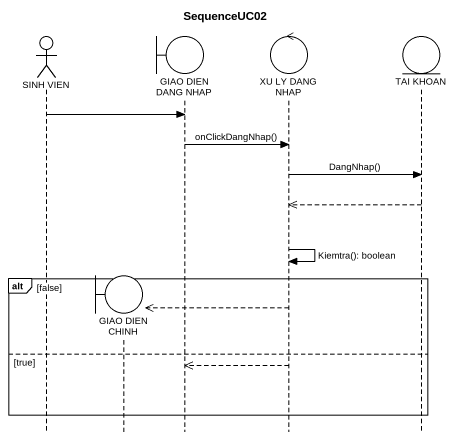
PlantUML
@startuml
title SequenceUC02
hide footbox
actor "SINH VIEN" as SINH_VIEN
boundary "GIAO DIEN CHINH" as GIAO_DIEN_CHINH
boundary "GIAO DIEN DANG NHAP" as GIAO_DIEN_DANG_NHAP
control "XU LY DANG NHAP" as XU_LY_DANG_NHAP
entity "TAI KHOAN" as TAI_KHOAN

SINH_VIEN -> GIAO_DIEN_DANG_NHAP
GIAO_DIEN_DANG_NHAP -> XU_LY_DANG_NHAP : onClickDangNhap()
XU_LY_DANG_NHAP -> TAI_KHOAN : DangNhap()
TAI_KHOAN -->> XU_LY_DANG_NHAP
XU_LY_DANG_NHAP -> XU_LY_DANG_NHAP : Kiemtra(): boolean
alt false
  XU_LY_DANG_NHAP -->> GIAO_DIEN_CHINH **
else true
  XU_LY_DANG_NHAP -->> GIAO_DIEN_DANG_NHAP
end
@enduml
